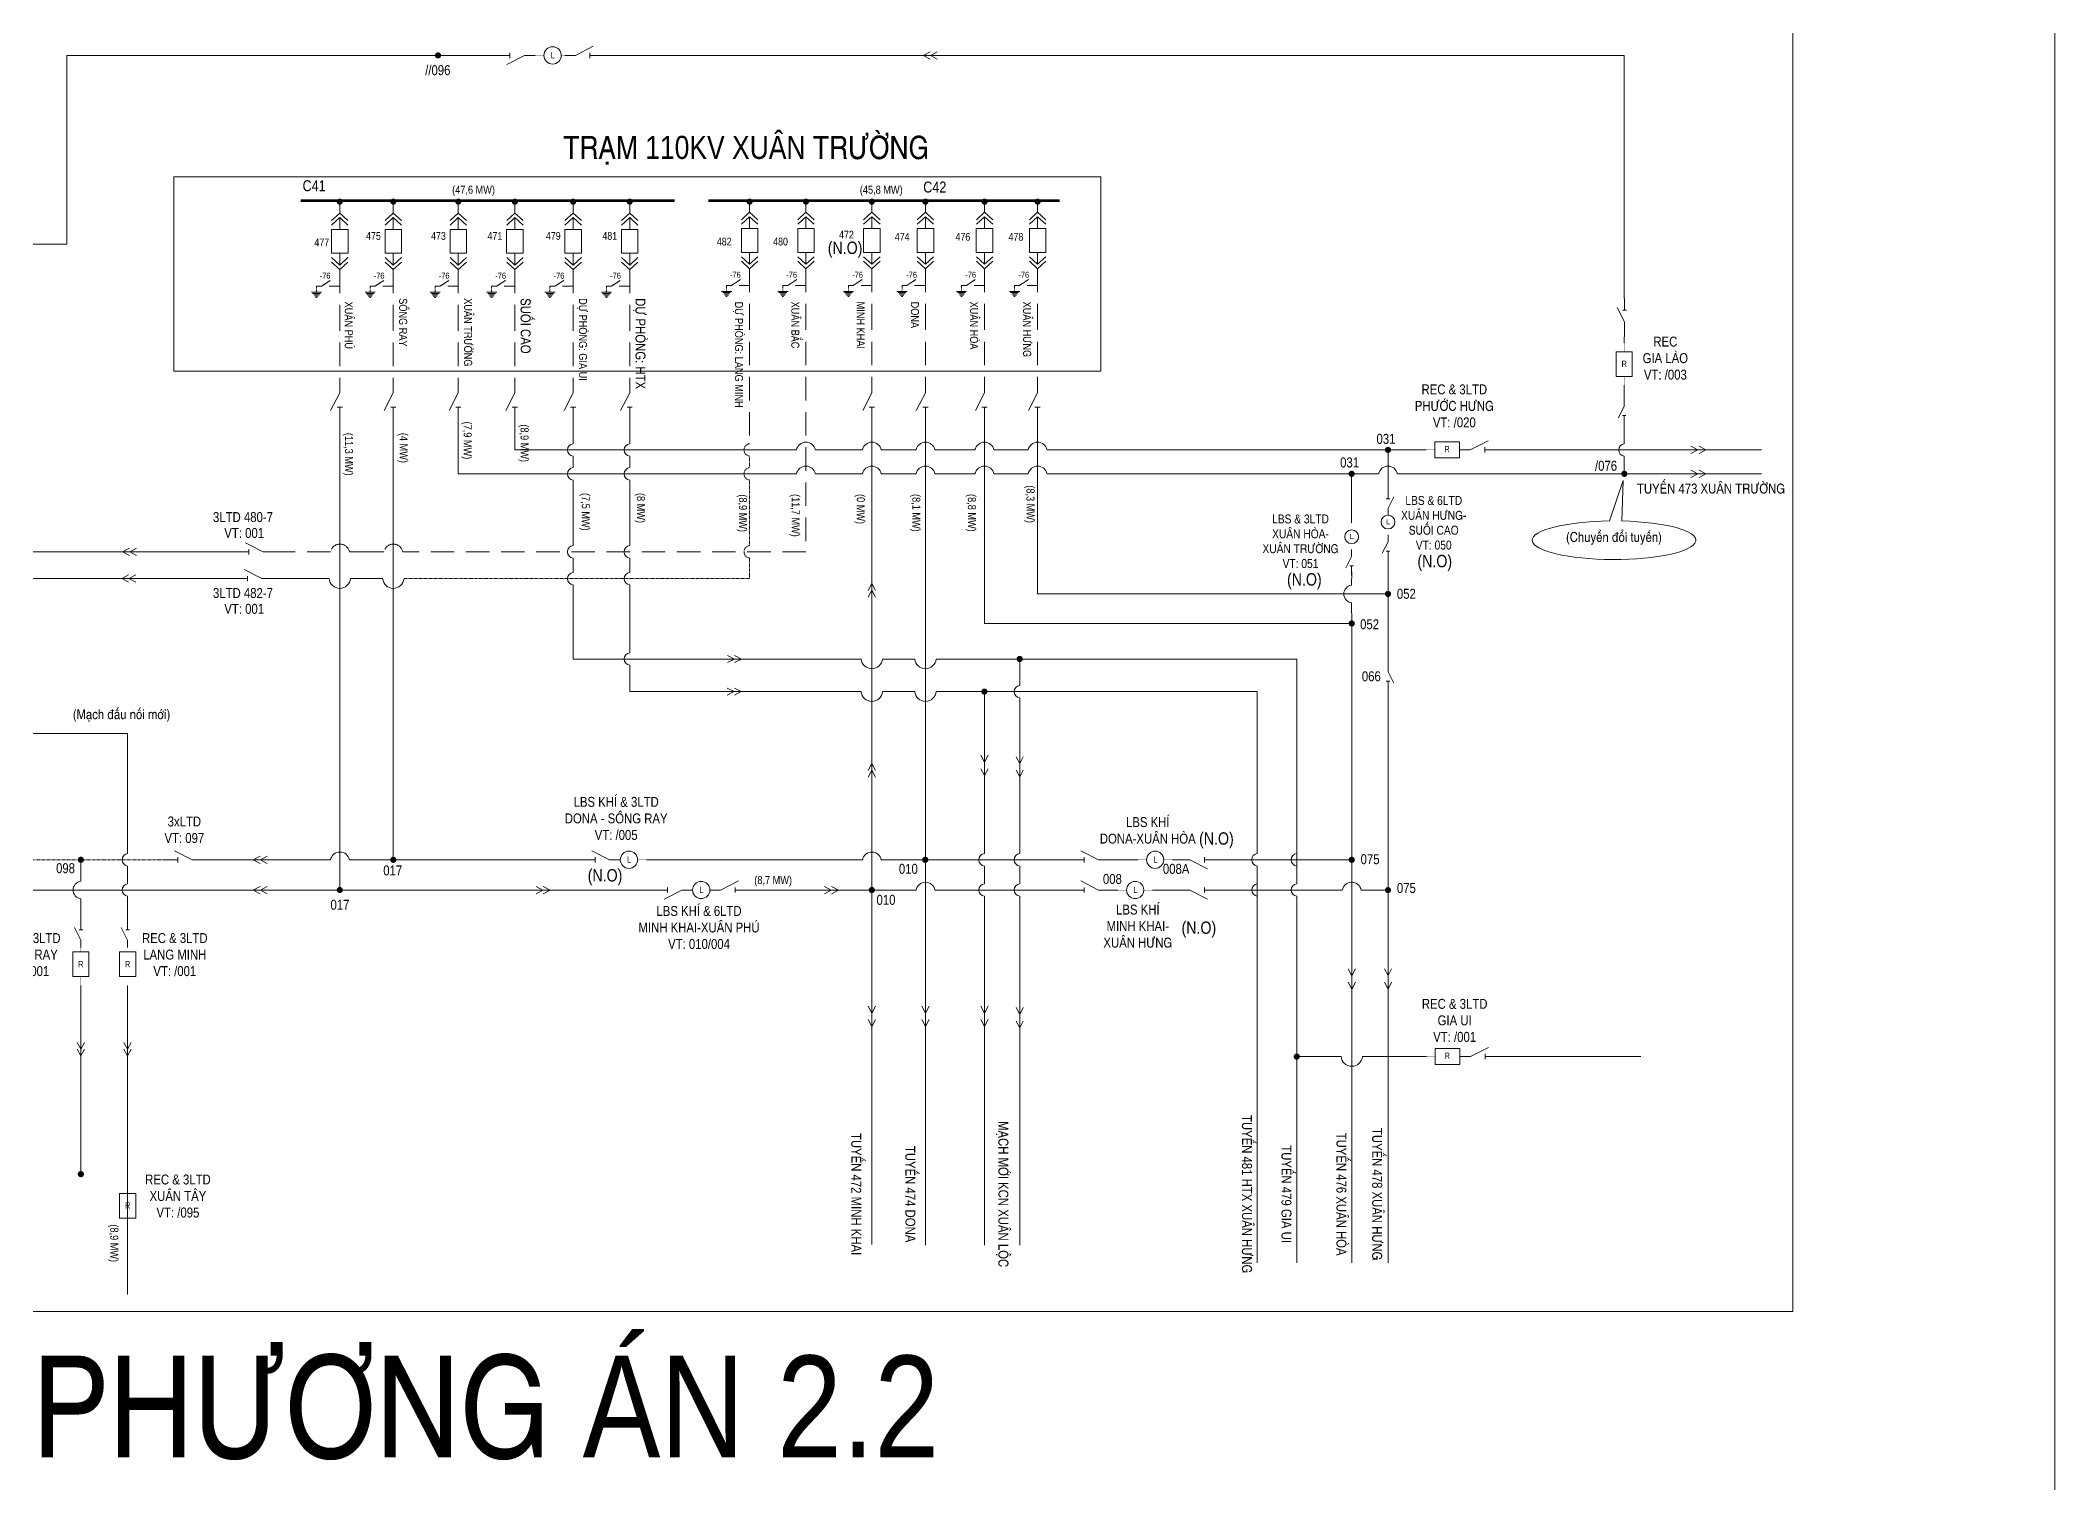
# Model space of a CAD drawing. Header units: inches. Extents: x 2152 to 4977, y -3144 to -873.
# Drawn here: x 2973.4 to 3403, y -1370.9 to -1063.3 of the extents above; entities that cross this region are included whole.
import ezdxf
from ezdxf.enums import TextEntityAlignment as Align

# ---------------------------------------------------------------- set-up
doc = ezdxf.new("R2010")
doc.units = ezdxf.units.IN
doc.header["$LTSCALE"] = 0.2
doc.header["$MEASUREMENT"] = 0
doc.linetypes.add('DASHED', pattern=[0.75, 0.5, -0.25])
doc.layers.get('0').update_dxf_attribs({"lineweight": 5})
for name, color, linetype, lineweight in [('Cap ngam', 1, 'DASHED', 15), ('Day 110kV', 4, 'Continuous', 13), ('Day 22kV', 1, 'Continuous', 13), ('Khung', 7, 'Continuous', 13), ('Text', 7, 'Continuous', 9), ('Thiet bi', 3, 'Continuous', 9), ('Tuyen 475', 6, 'Continuous', 13)]:
    doc.layers.add(name, color=color, linetype=linetype, lineweight=lineweight)
doc.styles.add('V-H-C', font='VHELVCN.TTF')
doc.styles.add('V-H-C-B', font='VHELVCB.TTF')

# ---------------------------------------------------------------- blocks, each defined once
blk = doc.blocks.new('MAT CAT')
at = {"color": 0}
for points in [[(-0.97, 5.81), (0, 6.7), (0.97, 5.81)], [(-0.97, 5.28), (0, 6.17), (0.97, 5.28)], [(0, 4.76), (0, 6.17)], [(-0.97, 1.42), (0, 0.53), (0.97, 1.42)], [(-0.97, 0.89), (0, 0), (0.97, 0.89)], [(0, 1.94), (0, 0.53)]]:
    blk.add_lwpolyline(points, dxfattribs=at)
blk.add_lwpolyline([(-0.98, 4.76), (0.98, 4.76), (0.98, 1.94), (-0.98, 1.94)], close=True, dxfattribs=at)
blk = doc.blocks.new('NOI DAT')
at = {"color": 0}
for points in [[(0.6, 0), (-0.6, 0)], [(-0.47, -0.15), (0.47, -0.15)], [(-0.34, -0.31), (0.34, -0.31)], [(-0.21, -0.46), (0.21, -0.46)], [(-0.08, -0.62), (0.08, -0.62)]]:
    blk.add_lwpolyline(points, dxfattribs=at)
blk = doc.blocks.new('DTD MC')
at = {"layer": 'Day 110kV', "color": 1, "linetype": 'DASHED'}
blk.add_lwpolyline([(1377.92, 454.43), (1374.95, 452.52), (1373.34, 452.52), (1373.34, 450.53)], dxfattribs=at)
at = {"layer": 'Thiet bi'}
for points in [[(1373.34, 452.52), (1374.95, 452.52), (1377.92, 454.43)], [(1381.08, 452.52), (1377.54, 452.52)]]:
    blk.add_lwpolyline(points, dxfattribs=at)
at = {"layer": 'Thiet bi', "xscale": 2.809729812779096, "yscale": 2.809729812779096, "zscale": 2.809729812779032}
blk.add_blockref('NOI DAT', (1373.34, 450.53), dxfattribs=at)
blk = doc.blocks.new('ALTD')
at = {"color": 0}
for points in [[(3.38, 1.08), (1.27, 0), (0, 0)], [(2.99, 0.31), (2.99, -0.31)], [(2.99, 0), (4.73, 0)]]:
    blk.add_lwpolyline(points, dxfattribs=at)

msp = doc.modelspace()

# ---------------------------------------------------------------- linework, layer by layer
at = {"layer": 'Cap ngam', "linetype": 'DASHED', "ltscale": 50, "elevation": 0.2}
for points in [[(3037.29, -1112.18), (3037.29, -1120.23), (3037.29, -1120.23), (3037.29, -1136.16)], [(3048.71, -1112.18), (3048.71, -1120.23), (3048.71, -1120.23), (3048.71, -1136.16)], [(3062.57, -1112.18), (3062.57, -1120.23), (3062.57, -1120.23), (3062.57, -1136.16), (3062.57, -1136.16)], [(3074.63, -1112.18), (3074.63, -1120.23), (3074.63, -1120.23), (3074.63, -1136.16), (3074.63, -1136.16)], [(3087.06, -1112.18), (3087.06, -1120.23), (3087.06, -1120.23), (3087.06, -1136.16), (3087.06, -1136.16)], [(3099.12, -1112.18), (3099.12, -1120.23), (3099.12, -1120.23), (3099.12, -1136.16), (3099.12, -1136.16)], [(3124.69, -1111.99), (3124.69, -1120.05), (3124.69, -1120.05), (3124.69, -1149.3), (3124.69, -1149.3)], [(3136.7, -1111.99), (3136.7, -1120.05), (3136.7, -1120.05), (3136.7, -1172.35)], [(3150.75, -1111.99), (3150.75, -1120.05), (3150.75, -1120.05), (3150.75, -1136.16)], [(3162.18, -1111.99), (3162.18, -1120.05), (3162.18, -1120.05), (3162.18, -1136.16)], [(3174.79, -1111.99), (3174.79, -1120.05), (3174.79, -1120.05), (3174.79, -1136.16)], [(3186.1, -1111.99), (3186.1, -1120.05), (3186.1, -1120.05), (3186.1, -1136.16)]]:
    msp.add_lwpolyline(points, dxfattribs=at)
at = {"layer": 'Cap ngam', "elevation": 0.2}
for points in [[(3124.69, -1149.3), (3124.69, -1149.3, 0.899221), (3124.69, -1151.95)], [(3124.69, -1154.4), (3124.69, -1154.4, 0.899221), (3124.69, -1157.05)], [(3124.69, -1171.03), (3124.69, -1171.03, 0.899221), (3124.69, -1173.68)]]:
    msp.add_lwpolyline(points, format="xyb", dxfattribs=at)
for points in [[(3124.69, -1151.95), (3124.69, -1154.4)], [(3124.69, -1157.05), (3124.69, -1171.03)], [(3124.69, -1173.68), (3124.69, -1178.07), (3050.99, -1178.07)]]:
    msp.add_lwpolyline(points, dxfattribs=at)
at = {"layer": 'Cap ngam', "linetype": 'DASHED', "ltscale": 50, "elevation": 0.2}
for points in [[(3042.1, -1172.35), (3039.34, -1172.35, 0.818695), (3035.31, -1172.35), (3023.27, -1172.35)], [(3136.7, -1172.35), (3050.73, -1172.35, 0.818695), (3046.7, -1172.35), (3042.1, -1172.35)]]:
    msp.add_lwpolyline(points, format="xyb", dxfattribs=at)
at = {"layer": 'Day 22kV'}
for p, q in [((3074.63, -1144.66, 0.2), (3074.63, -1150.62, 0.2)), ((3150.75, -1144.66, 0.2), (3150.75, -1320.05, 0.2)), ((3162.18, -1144.66, 0.2), (3162.18, -1320.17, 0.2)), ((3074.63, -1150.62, 0.2), (3131.53, -1150.62, 0.2)), ((3190.93, -1150.62, 0.2), (3268.94, -1150.62, 0.2)), ((3284.58, -1150.61, 0.2), (3340.47, -1150.61, 0.2)), ((3074.63, -1155.73, 0.2), (3131.53, -1155.73, 0.2)), ((3253.07, -1166.15, 0.2), (3253.07, -1155.73, 0.2)), ((3260.82, -1174.19, 0.2), (3260.82, -1181.34, 0.2)), ((3182.28, -1195.21, 0.2), (3182.28, -1200.85, 0.2)), ((3174.75, -1202.17, 0.2), (3174.75, -1236.7, 0.2)), ((3182.28, -1203.49, 0.2), (3182.28, -1236.7, 0.2)), ((3162.14, -1238.02, 0.2), (3192.88, -1238.02, 0.2)), ((3174.75, -1239.35, 0.2), (3174.75, -1243.15, 0.2)), ((3182.28, -1239.35, 0.2), (3182.28, -1243.15, 0.2)), ((3201.38, -1238.02, 0.2), (3207.45, -1238.02, 0.2)), ((3214.89, -1238.02, 0.2), (3216.28, -1238.02, 0.2)), ((3224.78, -1238.02, 0.2), (3253.09, -1238.02, 0.2)), ((3037.29, -1244.47, 0.2), (3104.03, -1244.47, 0.2)), ((3124.71, -1244.47, 0.2), (3150.75, -1244.47, 0.2)), ((3201.38, -1244.47, 0.2), (3203.19, -1244.47, 0.2)), ((3210.63, -1244.47, 0.2), (3216.28, -1244.47, 0.2)), ((3174.75, -1245.79, 0.2), (3174.75, -1320.17, 0.2)), ((3182.28, -1245.79, 0.2), (3182.28, -1320.17, 0.2)), ((2982.08, -1264.81, -0.44), (2982.08, -1305.06, -0.44)), ((2992.06, -1264.81, -0.44), (2992.06, -1330.74, -0.44)), ((3241.37, -1279.99, 0.2), (3250.81, -1279.99, 0.2)), ((3255.37, -1279.99, 0.2), (3269.01, -1279.99, 0.2)), ((3284.64, -1279.98, 0.2), (3314.73, -1279.99, 0.2))]:
    msp.add_line(p, q, dxfattribs=at)
msp.add_lwpolyline([(2801.12, -948.24), (3347.12, -948.24), (3347.12, -1334.34), (2801.12, -1334.34)], close=True, dxfattribs=at)
for points, elevation in [([(3070.46, -1066.5), (2979.12, -1066.5), (2979.12, -1106.74), (2948.16, -1106.74)], 0.2), ([(3311.21, -1118.34), (3311.21, -1066.5), (3093.76, -1066.5)], 0.2), ([(3037.29, -1100.14), (3037.29, -1097.68)], 0.2), ([(3048.71, -1100.14), (3048.71, -1097.68)], 0.2), ([(3062.57, -1100.14), (3062.57, -1097.68)], 0.2), ([(3074.63, -1100.14), (3074.63, -1097.68)], 0.2), ([(3087.06, -1100.14), (3087.06, -1097.68)], 0.2), ([(3099.12, -1100.14), (3099.12, -1097.68)], 0.2), ([(3124.69, -1099.95), (3124.69, -1097.5)], 0.2), ([(3136.7, -1099.95), (3136.7, -1097.5)], 0.2), ([(3150.75, -1099.95), (3150.75, -1097.5)], 0.2), ([(3162.18, -1099.95), (3162.18, -1097.49)], 0.2), ([(3174.79, -1099.95), (3174.79, -1097.49)], 0.2), ([(3186.1, -1099.95), (3186.1, -1097.49)], 0.2), ([(3311.21, -1127.81), (3311.26, -1125.14)], 0.2), ([(3037.29, -1144.66), (3037.29, -1244.47), (2933.19, -1244.47)], 0.2), ([(3062.57, -1144.66), (3062.57, -1155.73), (3074.63, -1155.73)], 0.2), ([(3099.12, -1144.66), (3099.12, -1149.3)], 0.2), ([(3174.79, -1144.66), (3174.79, -1187.62), (3253.09, -1187.62), (3253.09, -1323.99)], 0.2), ([(3186.1, -1144.66), (3186.1, -1181.34), (3260.82, -1181.34), (3260.82, -1196.46)], 0.2), ([(3099.12, -1151.95), (3099.12, -1154.4)], 0.2), ([(3087.06, -1157.05), (3087.06, -1171.03)], 0.2), ([(3099.12, -1157.05), (3099.12, -1171.03)], 0.2), ([(3014.77, -1172.35), (2944.33, -1172.35), (2944.33, -1238.02)], 0.2), ([(3087.06, -1173.68), (3087.06, -1176.74)], 0.2), ([(3099.12, -1173.68), (3099.12, -1176.74)], 0.2), ([(3014.47, -1178.07), (2950.21, -1178.07), (2950.21, -1236.7)], 0.2), ([(3035.01, -1178.07), (3022.97, -1178.07)], 0.2), ([(3046.43, -1178.07), (3039.57, -1178.07)], 0.2), ([(3099.12, -1179.39), (3099.12, -1193.88)], 0.2), ([(3099.12, -1196.53), (3099.12, -1202.17), (3148.47, -1202.17)], 0.2), ([(3164.46, -1195.21), (3241.37, -1195.21), (3241.37, -1229.16), (3241.37, -1243.15)], 0.2), ([(3153.03, -1202.17), (3159.9, -1202.17)], 0.2), ([(3164.46, -1202.17), (3232.95, -1202.17), (3232.95, -1236.7)], 0.2), ([(3260.82, -1201.9), (3260.82, -1323.99)], 0.2), ([(2950.21, -1211.06), (2992.06, -1211.06), (2992.06, -1236.7)], -0.44), ([(2992.06, -1239.35), (2992.06, -1243.15)], -0.44), ([(3088.62, -1238.02), (3048.71, -1238.02)], 0.2), ([(3232.95, -1239.35), (3232.95, -1323.99)], 0.2), ([(2992.06, -1245.79), (2992.06, -1250.78)], -0.44), ([(3241.37, -1245.79), (3241.37, -1323.99)], 0.2)]:
    msp.add_lwpolyline(points, dxfattribs=dict(at, elevation=elevation))
at = {"layer": 'Day 22kV', "const_width": 0.647}
for points, elevation in [([(3058.24, -1066.16, 1), (3058.24, -1066.83, 1), (3058.24, -1066.16, 2.414214)], 0.2), ([(3260.82, -1150.29, 1), (3260.82, -1150.96, 1), (3260.82, -1150.29, 2.414214)], 0.2), ([(3253.07, -1155.39, 1), (3253.07, -1156.06, 1), (3253.07, -1155.39, 2.414214)], 0.2), ([(3311.21, -1155.39, 1), (3311.21, -1156.06, 1), (3311.21, -1155.39, 2.414214)], 0.2), ([(3260.82, -1181, 1), (3260.82, -1181.67, 1), (3260.82, -1181, 2.414214)], 0.2), ([(3253.09, -1187.29, 1), (3253.09, -1187.96, 1), (3253.09, -1187.29, 2.414214)], 0.2), ([(3182.28, -1194.87, 1), (3182.28, -1195.54, 1), (3182.28, -1194.87, 2.414214)], 0.2), ([(3174.75, -1201.84, 1), (3174.75, -1202.5, 1), (3174.75, -1201.84, 2.414214)], 0.2), ([(2982.08, -1237.69, 1), (2982.08, -1238.36, 1), (2982.08, -1237.69, 2.414214)], -0.44), ([(3048.71, -1237.69, 1), (3048.71, -1238.36, 1), (3048.71, -1237.69, 2.414214)], 0.2), ([(3162.14, -1237.69, 1), (3162.14, -1238.36, 1), (3162.14, -1237.69, 2.414214)], 0.2), ([(3253.09, -1237.69, 1), (3253.09, -1238.36, 1), (3253.09, -1237.69, 2.414214)], 0.2), ([(3037.29, -1244.14, 1), (3037.29, -1244.8, 1), (3037.29, -1244.14, 2.414214)], 0.2), ([(3150.75, -1244.14, 1), (3150.75, -1244.8, 1), (3150.75, -1244.14, 2.414214)], 0.2), ([(3260.82, -1244.14, 1), (3260.82, -1244.8, 1), (3260.82, -1244.14, 2.414214)], 0.2), ([(3241.37, -1279.65, 1), (3241.37, -1280.32, 1), (3241.37, -1279.65, 2.414214)], 0.2), ([(2982.08, -1304.72, 1), (2982.08, -1305.39, 1), (2982.08, -1304.72, 2.414214)], -1.08)]:
    msp.add_lwpolyline(points, format="xyb", dxfattribs=dict(at, elevation=elevation))
at = {"layer": 'Day 22kV', "const_width": 0.539, "elevation": 0.2}
msp.add_lwpolyline([(3028.93, -1097.49), (3108.69, -1097.49)], dxfattribs=at)
at = {"layer": 'Day 22kV', "color": 2, "const_width": 0.647, "elevation": 0.2}
for points in [[(3037.29, -1097.35, 1), (3037.29, -1098.01, 1), (3037.29, -1097.35, 2.414214)], [(3048.71, -1097.35, 1), (3048.71, -1098.01, 1), (3048.71, -1097.35, 2.414214)], [(3062.57, -1097.35, 1), (3062.57, -1098.01, 1), (3062.57, -1097.35, 2.414214)], [(3074.63, -1097.35, 1), (3074.63, -1098.01, 1), (3074.63, -1097.35, 2.414214)], [(3087.06, -1097.35, 1), (3087.06, -1098.01, 1), (3087.06, -1097.35, 2.414214)], [(3099.12, -1097.35, 1), (3099.12, -1098.01, 1), (3099.12, -1097.35, 2.414214)]]:
    msp.add_lwpolyline(points, format="xyb", dxfattribs=at)
at = {"layer": 'Day 22kV', "color": 5, "const_width": 0.539, "elevation": 0.2}
msp.add_lwpolyline([(3115.87, -1097.49), (3190.83, -1097.49)], dxfattribs=at)
at = {"layer": 'Day 22kV', "color": 5, "const_width": 0.647, "elevation": 0.2}
for points in [[(3124.69, -1097.35, 1), (3124.69, -1098.01, 1), (3124.69, -1097.35, 2.414214)], [(3136.7, -1097.35, 1), (3136.7, -1098.01, 1), (3136.7, -1097.35, 2.414214)], [(3150.75, -1097.35, 1), (3150.75, -1098.01, 1), (3150.75, -1097.35, 2.414214)], [(3162.18, -1097.35, 1), (3162.18, -1098.01, 1), (3162.18, -1097.35, 2.414214)], [(3174.79, -1097.35, 1), (3174.79, -1098.01, 1), (3174.79, -1097.35, 2.414214)], [(3186.1, -1097.35, 1), (3186.1, -1098.01, 1), (3186.1, -1097.35, 2.414214)]]:
    msp.add_lwpolyline(points, format="xyb", dxfattribs=at)
at = {"layer": 'Day 22kV'}
for points, elevation in [([(3048.71, -1144.66), (3048.71, -1238.02), (3039.34, -1238.02, 0.818695), (3035.31, -1238.02), (3008.13, -1238.02)], 0.2), ([(3087.06, -1144.66), (3087.06, -1149.29, 0.899221), (3087.06, -1151.94), (3087.06, -1154.4)], 0.2), ([(3099.12, -1149.3), (3099.12, -1149.3, 0.899221), (3099.12, -1151.95)], 0.2), ([(3142.96, -1150.62), (3138.71, -1150.62, 0.818695), (3134.68, -1150.62), (3131.53, -1150.62)], 0.2), ([(3157.01, -1150.62), (3152.77, -1150.62, 0.818695), (3148.74, -1150.62), (3142.96, -1150.62)], 0.2), ([(3167.89, -1150.62), (3164.2, -1150.62, 0.818695), (3160.17, -1150.62), (3157.01, -1150.62)], 0.2), ([(3180.93, -1150.62), (3176.8, -1150.62, 0.818695), (3172.77, -1150.62), (3167.89, -1150.62)], 0.2), ([(3190.93, -1150.62), (3188.12, -1150.62, 0.818695), (3184.09, -1150.62), (3180.93, -1150.62)], 0.2), ([(3311.21, -1149.29), (3311.21, -1149.29, 0.899221), (3311.21, -1151.94)], 0.2), ([(3087.06, -1154.4), (3087.06, -1154.4, 0.899221), (3087.06, -1157.05)], 0.2), ([(3099.12, -1154.4), (3099.12, -1154.4, 0.899221), (3099.12, -1157.05)], 0.2), ([(3142.96, -1155.73), (3138.71, -1155.73, 0.818695), (3134.68, -1155.73), (3131.53, -1155.73)], 0.2), ([(3157.01, -1155.73), (3152.77, -1155.73, 0.818695), (3148.74, -1155.73), (3142.96, -1155.73)], 0.2), ([(3167.89, -1155.73), (3164.2, -1155.73, 0.818695), (3160.17, -1155.73), (3157.01, -1155.73)], 0.2), ([(3180.93, -1155.73), (3176.8, -1155.73, 0.818695), (3172.77, -1155.73), (3167.89, -1155.73)], 0.2), ([(3255.65, -1155.73), (3188.12, -1155.73, 0.818695), (3184.09, -1155.73), (3180.93, -1155.73)], 0.2), ([(3340.47, -1155.73), (3262.84, -1155.73, 0.818695), (3258.8, -1155.73), (3255.65, -1155.73)], 0.2), ([(3087.06, -1171.03), (3087.06, -1171.03, 0.899221), (3087.06, -1173.68)], 0.2), ([(3099.12, -1171.03), (3099.12, -1171.03, 0.899221), (3099.12, -1173.68)], 0.2), ([(3087.06, -1176.74), (3087.06, -1176.74, 0.899221), (3087.06, -1179.39)], 0.2), ([(3099.12, -1176.74), (3099.12, -1176.74, 0.899221), (3099.12, -1179.39)], 0.2), ([(3035.01, -1178.07), (3035.01, -1178.07, 0.907624), (3039.57, -1178.07), (3039.57, -1178.07)], 0.2), ([(3046.43, -1178.07), (3046.43, -1178.07, 0.907624), (3050.99, -1178.07), (3050.99, -1178.07)], 0.2), ([(3087.06, -1179.39), (3087.06, -1195.21), (3148.46, -1195.21, 0.907624), (3153.02, -1195.21), (3159.9, -1195.21)], 0.2), ([(3099.12, -1193.88), (3099.12, -1193.88, 0.899221), (3099.12, -1196.53)], 0.2), ([(3159.9, -1195.21), (3159.9, -1195.21, 0.907624), (3164.46, -1195.21), (3164.46, -1195.21)], 0.2), ([(3148.47, -1202.17), (3148.47, -1202.17, 0.907624), (3153.03, -1202.17), (3153.03, -1202.17)], 0.2), ([(3159.9, -1202.17), (3159.9, -1202.17, 0.907624), (3164.46, -1202.17), (3164.46, -1202.17)], 0.2), ([(3182.28, -1200.85), (3182.28, -1200.85, 0.899221), (3182.28, -1203.49)], 0.2), ([(2992.06, -1236.7), (2992.06, -1236.7, 0.899221), (2992.06, -1239.35)], -0.44), ([(3162.14, -1238.02), (3162.14, -1238.02), (3152.77, -1238.02, 0.818695), (3148.74, -1238.02), (3102.68, -1238.02)], 0.2), ([(3174.75, -1236.7), (3174.75, -1236.7, 0.899221), (3174.75, -1239.35)], 0.2), ([(3182.28, -1236.7), (3182.28, -1236.7, 0.899221), (3182.28, -1239.35)], 0.2), ([(3232.95, -1236.7), (3232.95, -1236.7, 0.899221), (3232.95, -1239.35)], 0.2), ([(3241.37, -1236.7), (3241.37, -1236.7, 0.899221), (3241.37, -1239.35)], 0.2), ([(2992.06, -1243.15), (2992.06, -1243.15, 0.899221), (2992.06, -1245.79)], -0.44), ([(3192.88, -1244.47), (3192.88, -1244.47), (3164.2, -1244.47, 0.818695), (3160.17, -1244.47), (3150.75, -1244.47)], 0.2), ([(3174.75, -1243.15), (3174.75, -1243.15, 0.899221), (3174.75, -1245.79)], 0.2), ([(3182.28, -1243.15), (3182.28, -1243.15, 0.899221), (3182.28, -1245.79)], 0.2), ([(3260.82, -1244.47), (3260.82, -1244.47), (3255.1, -1244.47, 0.818695), (3251.07, -1244.47), (3224.78, -1244.47)], 0.2), ([(3232.95, -1243.15), (3232.95, -1243.15, 0.899221), (3232.95, -1245.79)], 0.2), ([(3241.37, -1243.15), (3241.37, -1243.15, 0.899221), (3241.37, -1245.79)], 0.2), ([(3250.81, -1279.99), (3250.81, -1279.99, 0.907624), (3255.37, -1279.99), (3255.37, -1279.99)], 0.2)]:
    msp.add_lwpolyline(points, format="xyb", dxfattribs=dict(at, elevation=elevation))
msp.add_lwpolyline([(3308.04, -1165.77), (3310.95, -1157.12), (3310.66, -1165.78)], dxfattribs=at)
msp.add_ellipse((3309.03, -1169.88), major_axis=(-17.45, 0), ratio=0.236044, start_param=-1.514079, end_param=4.619182, dxfattribs=at)
at = {"layer": 'Khung', "color": 1, "linetype": 'DASHED'}
msp.add_line((2999.63, -1238.02, -0.44), (2970.06, -1238.02, -0.44), dxfattribs=at)
at = {"layer": 'Khung'}
msp.add_lwpolyline([(2740.34, -877.54), (3402.99, -877.54), (3402.99, -1783.53), (2740.34, -1783.53)], close=True, dxfattribs=at)
at = {"layer": 'Khung', "elevation": 0.04}
msp.add_lwpolyline([(3001.93, -1092.36), (3199.58, -1092.36), (3199.58, -1133.85), (3001.93, -1133.85)], close=True, dxfattribs=at)
at = {"layer": 'Text', "color": 1, "linetype": 'Continuous', "elevation": 0.2}
for points in [[(3311.21, -1139.86), (3311.21, -1136.83)], [(3311.21, -1149.29), (3311.21, -1145.3)], [(3311.21, -1155.73), (3311.21, -1151.94)]]:
    msp.add_lwpolyline(points, dxfattribs=at)
at = {"layer": 'Thiet bi'}
for p, q in [((3161.71, -1066.5, 0.2), (3163.16, -1065.72, 0.2)), ((3161.71, -1066.5, 0.2), (3163.16, -1067.27, 0.2)), ((3163.24, -1066.5, 0.2), (3164.69, -1065.72, 0.2)), ((3163.24, -1066.5, 0.2), (3164.69, -1067.27, 0.2)), ((3326.87, -1150.62, 0.2), (3325.42, -1149.85, 0.2)), ((3326.87, -1150.62, 0.2), (3325.42, -1151.4, 0.2)), ((3328.6, -1150.62, 0.2), (3327.15, -1149.85, 0.2)), ((3328.6, -1150.62, 0.2), (3327.15, -1151.4, 0.2)), ((3326.87, -1155.74, 0.2), (3325.42, -1154.96, 0.2)), ((3328.6, -1155.74, 0.2), (3327.15, -1154.96, 0.2)), ((3326.87, -1155.74, 0.2), (3325.42, -1156.51, 0.2)), ((3328.6, -1155.74, 0.2), (3327.15, -1156.51, 0.2)), ((2990.98, -1172.35, 0.2), (2992.43, -1171.58, 0.2)), ((2990.98, -1172.35, 0.2), (2992.43, -1173.13, 0.2)), ((2992.5, -1172.35, 0.2), (2993.95, -1171.58, 0.2)), ((2992.5, -1172.35, 0.2), (2993.95, -1173.13, 0.2)), ((2990.81, -1178.07, 0.2), (2992.26, -1177.29, 0.2)), ((2990.81, -1178.07, 0.2), (2992.26, -1178.84, 0.2)), ((2992.34, -1178.07, 0.2), (2993.79, -1177.29, 0.2)), ((2992.34, -1178.07, 0.2), (2993.78, -1178.84, 0.2)), ((3150.75, -1179.13, 0.2), (3149.98, -1180.58, 0.2)), ((3150.75, -1180.55, 0.2), (3149.98, -1182, 0.2)), ((3150.75, -1179.13, 0.2), (3151.53, -1180.58, 0.2)), ((3150.75, -1180.55, 0.2), (3151.53, -1182, 0.2)), ((3121.43, -1195.21, 0.2), (3119.98, -1194.43, 0.2)), ((3121.43, -1195.21, 0.2), (3119.98, -1195.98, 0.2)), ((3122.95, -1195.21, 0.2), (3121.5, -1194.43, 0.2)), ((3122.95, -1195.21, 0.2), (3121.5, -1195.98, 0.2)), ((3121.38, -1202.17, 0.2), (3119.93, -1201.4, 0.2)), ((3121.38, -1202.17, 0.2), (3119.93, -1202.95, 0.2)), ((3122.91, -1202.17, 0.2), (3121.46, -1201.4, 0.2)), ((3122.91, -1202.17, 0.2), (3121.46, -1202.95, 0.2)), ((3150.75, -1217.51, 0.2), (3149.98, -1218.96, 0.2)), ((3150.75, -1218.93, 0.2), (3149.98, -1220.38, 0.2)), ((3150.75, -1217.51, 0.2), (3151.53, -1218.96, 0.2)), ((3150.75, -1218.93, 0.2), (3151.53, -1220.38, 0.2)), ((3174.75, -1217.19, 0.2), (3173.98, -1215.74, 0.2)), ((3174.75, -1220.05, 0.2), (3173.98, -1218.6, 0.2)), ((3174.75, -1217.19, 0.2), (3175.53, -1215.74, 0.2)), ((3174.75, -1220.05, 0.2), (3175.53, -1218.6, 0.2)), ((3182.28, -1217.49, 0.2), (3181.5, -1216.04, 0.2)), ((3182.28, -1220.35, 0.2), (3181.5, -1218.9, 0.2)), ((3182.28, -1217.49, 0.2), (3183.05, -1216.04, 0.2)), ((3182.28, -1220.35, 0.2), (3183.05, -1218.9, 0.2)), ((3018.85, -1238.02, 0.2), (3020.3, -1237.25, 0.2)), ((3018.85, -1238.02, 0.2), (3020.3, -1238.8, 0.2)), ((3020.38, -1238.02, 0.2), (3021.83, -1237.25, 0.2)), ((3020.38, -1238.02, 0.2), (3021.83, -1238.8, 0.2)), ((3018.85, -1244.47, 0.2), (3020.3, -1243.7, 0.2)), ((3018.85, -1244.47, 0.2), (3020.3, -1245.25, 0.2)), ((3020.38, -1244.47, 0.2), (3021.83, -1243.7, 0.2)), ((3020.38, -1244.47, 0.2), (3021.83, -1245.25, 0.2)), ((3080.6, -1244.47, 0.2), (3079.15, -1243.7, 0.2)), ((3080.6, -1244.47, 0.2), (3079.15, -1245.25, 0.2)), ((3082.13, -1244.47, 0.2), (3080.68, -1243.7, 0.2)), ((3082.13, -1244.47, 0.2), (3080.68, -1245.25, 0.2)), ((3142.1, -1244.47, 0.2), (3140.65, -1243.7, 0.2)), ((3142.1, -1244.47, 0.2), (3140.65, -1245.25, 0.2)), ((3143.62, -1244.47, 0.2), (3142.17, -1243.7, 0.2)), ((3143.62, -1244.47, 0.2), (3142.17, -1245.25, 0.2)), ((3253.09, -1262.74, 0.2), (3252.31, -1261.29, 0.2)), ((3253.09, -1262.74, 0.2), (3253.86, -1261.29, 0.2)), ((3260.82, -1262.73, 0.2), (3260.04, -1261.28, 0.2)), ((3260.82, -1262.73, 0.2), (3261.59, -1261.28, 0.2)), ((3253.09, -1265.59, 0.2), (3252.31, -1264.14, 0.2)), ((3253.09, -1265.59, 0.2), (3253.86, -1264.14, 0.2)), ((3260.82, -1265.59, 0.2), (3260.04, -1264.14, 0.2)), ((3260.82, -1265.59, 0.2), (3261.59, -1264.14, 0.2)), ((3150.75, -1270.7, 0.2), (3149.98, -1269.25, 0.2)), ((3150.75, -1270.7, 0.2), (3151.53, -1269.25, 0.2)), ((3162.18, -1270.7, 0.2), (3161.41, -1269.25, 0.2)), ((3162.18, -1270.7, 0.2), (3162.96, -1269.25, 0.2)), ((3174.75, -1270.7, 0.2), (3173.98, -1269.25, 0.2)), ((3174.75, -1270.7, 0.2), (3175.53, -1269.25, 0.2)), ((3182.28, -1271, 0.2), (3181.5, -1269.55, 0.2)), ((3182.28, -1271, 0.2), (3183.05, -1269.55, 0.2)), ((3150.75, -1273.56, 0.2), (3149.98, -1272.11, 0.2)), ((3150.75, -1273.56, 0.2), (3151.53, -1272.11, 0.2)), ((3162.18, -1273.56, 0.2), (3161.41, -1272.11, 0.2)), ((3162.18, -1273.56, 0.2), (3162.96, -1272.11, 0.2)), ((3174.75, -1273.56, 0.2), (3173.98, -1272.11, 0.2)), ((3174.75, -1273.56, 0.2), (3175.53, -1272.11, 0.2)), ((3182.28, -1273.85, 0.2), (3181.5, -1272.4, 0.2)), ((3182.28, -1273.85, 0.2), (3183.05, -1272.4, 0.2)), ((2982.08, -1278.43, -0.44), (2981.3, -1276.98, -0.44)), ((2982.08, -1279.83, -0.44), (2981.3, -1278.38, -0.44)), ((2982.08, -1278.43, -0.44), (2982.85, -1276.98, -0.44)), ((2982.08, -1279.83, -0.44), (2982.85, -1278.38, -0.44)), ((2992.06, -1278.43, -0.44), (2991.28, -1276.98, -0.44)), ((2992.06, -1279.83, -0.44), (2991.28, -1278.38, -0.44)), ((2992.06, -1278.43, -0.44), (2992.83, -1276.98, -0.44)), ((2992.06, -1279.83, -0.44), (2992.83, -1278.38, -0.44))]:
    msp.add_line(p, q, dxfattribs=at)
at = {"layer": 'Thiet bi', "color": 1, "elevation": 0.2}
for points in [[(3078.96, -1066.5, 0.064, 0.064, 0), (3080.84, -1066.5, 0.32, 0.32, 0)], [(3084.52, -1066.5, 0.064, 0.064, 0), (3086.4, -1066.5, 0.32, 0.32, 0)], [(3268.94, -1150.62, 0.064, 0.064, 0), (3270.82, -1150.62, 0.32, 0.32, 0)], [(3276.08, -1150.62, 0.064, 0.064, 0), (3277.96, -1150.62, 0.32, 0.32, 0)], [(3269.01, -1279.99, 0.064, 0.064, 0), (3270.89, -1279.99, 0.32, 0.32, 0)], [(3276.14, -1279.99, 0.064, 0.064, 0), (3278.02, -1279.99, 0.32, 0.32, 0)]]:
    msp.add_lwpolyline(points, format="xyseb", dxfattribs=at)
at = {"layer": 'Thiet bi', "lineweight": 20, "ltscale": 10, "elevation": -0.44}
for points in [[(3312.92, -1129.69), (3312.92, -1134.95), (3309.5, -1134.95), (3309.5, -1129.69), (3312.92, -1129.69)], [(2983.79, -1257.67), (2983.79, -1262.92), (2980.37, -1262.92), (2980.37, -1257.67), (2983.79, -1257.67)], [(2993.77, -1257.67), (2993.77, -1262.92), (2990.34, -1262.92), (2990.34, -1257.67), (2993.77, -1257.67)], [(2993.77, -1309.16), (2993.77, -1314.41), (2990.34, -1314.41), (2990.34, -1309.16), (2993.77, -1309.16)]]:
    msp.add_lwpolyline(points, dxfattribs=at)
at = {"layer": 'Thiet bi'}
for points, elevation in [([(3311.21, -1127.81, 0.064, 0.064, 0), (3311.21, -1129.69, 0.32, 0.32, 0)], -0.44), ([(3311.21, -1134.95, 0.064, 0.064, 0), (3311.21, -1136.83, 0.32, 0.32, 0)], -0.44), ([(3260.82, -1163.03, 0.0512, 0.0512, 0), (3260.82, -1164.54, 0.256, 0.256, 0)], 0.2), ([(3253.07, -1166.15, 0.0512, 0.0512, 0), (3253.07, -1167.66, 0.256, 0.256, 0)], 0.2), ([(3260.82, -1167.48, 0.0512, 0.0512, 0), (3260.82, -1168.99, 0.256, 0.256, 0)], 0.2), ([(3253.07, -1170.6, 0.0512, 0.0512, 0), (3253.07, -1172.11, 0.256, 0.256, 0)], 0.2), ([(3095.24, -1238.02, 0.064, 0.064, 0), (3097.12, -1238.02, 0.32, 0.32, 0)], 0.2), ([(3100.8, -1238.02, 0.064, 0.064, 0), (3102.68, -1238.02, 0.32, 0.32, 0)], 0.2), ([(3207.45, -1238.02, 0.064, 0.064, 0), (3209.33, -1238.02, 0.32, 0.32, 0)], 0.2), ([(3213.01, -1238.02, 0.064, 0.064, 0), (3214.89, -1238.02, 0.32, 0.32, 0)], 0.2), ([(3110.25, -1244.47, 0.064, 0.064, 0), (3112.53, -1244.47, 0.32, 0.32, 0)], 0.2), ([(3116.21, -1244.47, 0.064, 0.064, 0), (3118.09, -1244.47, 0.32, 0.32, 0)], 0.2), ([(3203.19, -1244.47, 0.064, 0.064, 0), (3205.07, -1244.47, 0.32, 0.32, 0)], 0.2), ([(3208.75, -1244.47, 0.064, 0.064, 0), (3210.63, -1244.47, 0.32, 0.32, 0)], 0.2), ([(2982.08, -1255.79, 0.064, 0.064, 0), (2982.08, -1257.67, 0.32, 0.32, 0)], -0.44), ([(2992.06, -1255.79, 0.064, 0.064, 0), (2992.06, -1257.67, 0.32, 0.32, 0)], -0.44), ([(2982.08, -1262.92, 0.064, 0.064, 0), (2982.08, -1264.81, 0.32, 0.32, 0)], -0.44), ([(2992.06, -1262.92, 0.064, 0.064, 0), (2992.06, -1264.81, 0.32, 0.32, 0)], -0.44), ([(2992.06, -1307.28, 0.064, 0.064, 0), (2992.06, -1309.16, 0.32, 0.32, 0)], -0.44), ([(2992.06, -1314.41, 0.064, 0.064, 0), (2992.06, -1316.29, 0.32, 0.32, 0)], -0.44)]:
    msp.add_lwpolyline(points, format="xyseb", dxfattribs=dict(at, elevation=elevation))
at = {"layer": 'Thiet bi', "color": 1, "lineweight": 20, "ltscale": 10, "elevation": 0.2}
for points in [[(3270.82, -1148.91), (3276.08, -1148.91), (3276.08, -1152.33), (3270.82, -1152.33), (3270.82, -1148.91)], [(3270.89, -1278.27), (3276.14, -1278.27), (3276.14, -1281.7), (3270.89, -1281.7), (3270.89, -1278.27)]]:
    msp.add_lwpolyline(points, dxfattribs=at)
at = {"layer": 'Thiet bi', "color": 1, "lineweight": 20, "ltscale": 10}
msp.add_circle((3082.68, -1066.5, 0.84), 1.84, dxfattribs=at)
at = {"layer": 'Thiet bi', "lineweight": 20, "ltscale": 10}
for centre, radius in [((3253.07, -1169.13, 0.71), 1.47), ((3260.82, -1166.01, 0.71), 1.47), ((3098.96, -1238.02, 0.84), 1.84), ((3211.17, -1238.02, 0.84), 1.84), ((3114.37, -1244.47, 0.84), 1.84), ((3206.91, -1244.47, 0.84), 1.84)]:
    msp.add_circle(centre, radius, dxfattribs=at)
at = {"layer": 'Tuyen 475', "color": 1, "linetype": 'Continuous', "elevation": 0.2}
msp.add_lwpolyline([(3260.82, -1150.62), (3260.82, -1159.08)], dxfattribs=at)
at = {"layer": 'Tuyen 475', "color": 1, "linetype": 'Continuous'}
for points, elevation in [([(3253.08, -1176.64), (3253.05, -1179.45, 0.880264), (3253.05, -1183.22), (3253.09, -1187.62), (3253.09, -1187.62)], 0.2), ([(2982.08, -1238.02), (2982.08, -1242.58, 0.880264), (2982.08, -1246.36), (2982.08, -1251.72), (2982.08, -1251.72)], -0.44)]:
    msp.add_lwpolyline(points, format="xyb", dxfattribs=dict(at, elevation=elevation))

# ---------------------------------------------------------------- block references
at = {"layer": 'Day 110kV', "color": 1, "linetype": 'DASHED', "xscale": 0.6399999999998727, "yscale": 0.6399999999998727, "zscale": 0.6400000000000001}
for p in [(2153.4, -1405.34, 0.2), (2164.82, -1405.34, 0.2), (2178.68, -1405.34, 0.2), (2190.74, -1405.34, 0.2), (2203.18, -1405.34, 0.2), (2215.23, -1405.34, 0.2), (2240.85, -1405.15, 0.2), (2252.86, -1405.15, 0.2), (2266.82, -1405.15, 0.2), (2278.25, -1405.15, 0.2), (2290.95, -1405.15, 0.2), (2302.26, -1405.15, 0.2)]:
    msp.add_blockref('DTD MC', p, dxfattribs=at)
at = {"layer": 'Day 22kV', "xscale": -1.798227080178549, "yscale": 1.798227080179004, "zscale": 1.79822708017858}
for p in [(3008.13, -1238.02, 0.2), (3097.12, -1238.02, 0.84)]:
    msp.add_blockref('ALTD', p, dxfattribs=at)
at = {"layer": 'Thiet bi', "zscale": 1.79822708017858}
for name, p, xscale, yscale in [('ALTD', (3085.26, -1066.5, 0.2), 1.798227080178549, 1.798227080179004), ('MAT CAT', (3037.29, -1112.18, 0.2), 1.798227080178549, 1.798227080179004), ('MAT CAT', (3048.71, -1112.18, 0.2), 1.798227080178549, 1.798227080179004), ('MAT CAT', (3062.57, -1112.18, 0.2), 1.798227080178549, 1.798227080179004), ('MAT CAT', (3074.63, -1112.18, 0.2), 1.798227080178549, 1.798227080179004), ('MAT CAT', (3087.06, -1112.18, 0.2), 1.798227080178549, 1.798227080179004), ('MAT CAT', (3099.12, -1112.18, 0.2), 1.798227080178549, 1.798227080179004), ('MAT CAT', (3124.69, -1111.99, 0.2), 1.798227080178549, 1.798227080179004), ('MAT CAT', (3136.7, -1111.99, 0.2), 1.798227080178549, 1.798227080179004), ('MAT CAT', (3150.75, -1111.99, 0.2), 1.798227080178549, 1.798227080179004), ('MAT CAT', (3162.18, -1111.99, 0.2), 1.798227080178549, 1.798227080179004), ('MAT CAT', (3174.79, -1111.99, 0.2), 1.798227080178549, 1.798227080179004), ('MAT CAT', (3186.1, -1111.99, 0.2), 1.798227080178549, 1.798227080179004), ('ALTD', (3023.27, -1172.35, 0.2), -1.798227080178549, 1.798227080179004), ('ALTD', (3022.97, -1178.07, 0.2), -1.798227080178549, 1.798227080179004), ('ALTD', (3201.38, -1238.02, 0.2), -1.798227080178549, 1.798227080178549), ('ALTD', (3116.21, -1244.47, 0.2), 1.798227080178549, 1.798227080179004), ('ALTD', (3201.38, -1244.47, 0.2), -1.798227080178549, 1.798227080178549)]:
    msp.add_blockref(name, p, dxfattribs=dict(at, xscale=xscale, yscale=yscale))
at = {"layer": 'Thiet bi'}
for p, xscale, yscale, zscale, rotation in [((3078.96, -1066.5, 0.2), 1.798227080178549, 1.798227080178549, 1.79822708017858, 180), ((3311.26, -1125.14, -0.44), 1.438581664143157, 1.438581664143157, 1.438581664142865, 90), ((3037.29, -1136.16, 0.2), -1.798227080178549, 1.798227080179004, 1.79822708017858, 90), ((3048.71, -1136.16, 0.2), -1.798227080178549, 1.798227080179004, 1.79822708017858, 90), ((3062.57, -1136.16, 0.2), -1.798227080178549, 1.798227080179004, 1.79822708017858, 90), ((3074.63, -1136.16, 0.2), -1.798227080178549, 1.798227080179004, 1.79822708017858, 90), ((3087.06, -1136.16, 0.2), -1.798227080178549, 1.798227080179004, 1.79822708017858, 90), ((3099.12, -1136.16, 0.2), -1.798227080178549, 1.798227080179004, 1.79822708017858, 90), ((3150.75, -1136.16, 0.2), -1.798227080178549, 1.798227080179004, 1.79822708017858, 90), ((3162.18, -1136.16, 0.2), -1.798227080178549, 1.798227080179004, 1.79822708017858, 90), ((3174.79, -1136.16, 0.2), -1.798227080178549, 1.798227080179004, 1.79822708017858, 90), ((3186.1, -1136.16, 0.2), -1.798227080178549, 1.798227080179004, 1.79822708017858, 90), ((3311.21, -1139.86, 0.2), -1.150865331314435, 1.150865331314435, 1.150865331314292, 89.99999999997739), ((3260.82, -1164.52, 0.2), -1.150865331314435, 1.150865331314435, 1.150865331314292, 269.9999999999774), ((3253.07, -1171.87, 0.2), -1.150865331314435, 1.150865331314435, 1.150865331314292, 89.99999999997739), ((3260.82, -1168.75, 0.2), -1.150865331314435, 1.150865331314435, 1.150865331314292, 89.99999999997739), ((3260.82, -1196.46, 0.2), 1.150865331314435, 1.150865331314435, 1.150865331314292, 269.9999999999774), ((3216.28, -1238.02, 0.2), -1.798227080178549, 1.798227080178549, 1.79822708017858, 180), ((3112.53, -1244.47, 0.2), 1.798227080178549, 1.798227080179004, 1.79822708017858, 180), ((3216.28, -1244.47, 0.2), -1.798227080178549, 1.798227080178549, 1.79822708017858, 180), ((2982.08, -1256.73, -0.44), 1.258758956125348, 1.258758956125348, 1.258758956125006, 90), ((2992.06, -1256.73, -0.44), 1.258758956125348, 1.258758956125348, 1.258758956125006, 90)]:
    msp.add_blockref('ALTD', p, dxfattribs=dict(at, xscale=xscale, yscale=yscale, zscale=zscale, rotation=rotation))
at = {"layer": 'Thiet bi', "color": 1, "xscale": 1.798227080178693, "yscale": 1.798227080178776, "zscale": 1.79822708017858, "rotation": 0.002908898900815758}
for p in [(3276.08, -1150.61, 0.2), (3276.14, -1279.98, 0.2)]:
    msp.add_blockref('ALTD', p, dxfattribs=at)

# ---------------------------------------------------------------- texts
at = {"layer": 'Text'}
for s, height, style, p in [('C41', 2.338, 'V-H-C-B', (3029.37, -1095.46, 0.2)), ('(47,6 MW)', 1.706, 'V-H-C-B', (3061.26, -1095.99, 0.4)), ('(45,8 MW)', 1.706, 'V-H-C-B', (3148.2, -1095.99, 0.4)), ('C42', 2.338, 'V-H-C-B', (3161.72, -1095.74, 0.2)), ('472', 1.648, 'V-H-C-B', (3143.76, -1105.54, 0.2)), ('477', 1.648, 'V-H-C-B', (3031.88, -1107.21, 0.2)), ('475', 1.648, 'V-H-C-B', (3042.9, -1105.81, 0.2)), ('473', 1.648, 'V-H-C-B', (3056.76, -1105.81, 0.2)), ('471', 1.648, 'V-H-C-B', (3068.81, -1105.81, 0.2)), ('479', 1.648, 'V-H-C-B', (3081.25, -1105.81, 0.2)), ('481', 1.648, 'V-H-C-B', (3093.3, -1105.81, 0.2)), ('482', 1.648, 'V-H-C-B', (3117.7, -1107.02, 0.2)), ('480', 1.648, 'V-H-C-B', (3129.71, -1107.02, 0.2)), ('474', 1.648, 'V-H-C-B', (3155.65, -1106.01, 0.2)), ('476', 1.648, 'V-H-C-B', (3168.59, -1106.01, 0.2)), ('478', 1.648, 'V-H-C-B', (3179.91, -1106.01, 0.2)), ('-76', 1.268, 'V-H-C-B', (3033.02, -1114.1, 0.2)), ('-76', 1.268, 'V-H-C-B', (3044.54, -1114.1, 0.2)), ('-76', 1.268, 'V-H-C-B', (3058.4, -1114.1, 0.2)), ('-76', 1.268, 'V-H-C-B', (3070.45, -1114.1, 0.2)), ('-76', 1.268, 'V-H-C-B', (3082.89, -1114.1, 0.2)), ('-76', 1.268, 'V-H-C-B', (3094.95, -1114.1, 0.2)), ('-76', 1.268, 'V-H-C-B', (3120.5, -1113.91, 0.2)), ('-76', 1.268, 'V-H-C-B', (3132.51, -1113.91, 0.2)), ('-76', 1.268, 'V-H-C-B', (3146.56, -1113.91, 0.2)), ('-76', 1.268, 'V-H-C-B', (3158.09, -1113.91, 0.2)), ('-76', 1.268, 'V-H-C-B', (3170.69, -1113.91, 0.2)), ('-76', 1.268, 'V-H-C-B', (3182.01, -1113.91, 0.2)), ('3LTD 480-7', 2.113, 'V-H-C', (3010.26, -1166, 0.2)), ('VT: 001', 2.113, 'V-H-C', (3012.67, -1169.39, 0.2)), ('3LTD 482-7', 2.113, 'V-H-C', (3010.26, -1182.19, 0.2)), ('VT: 001', 2.113, 'V-H-C', (3012.67, -1185.57, 0.2)), ('(8,7 MW)', 1.706, 'V-H-C-B', (3125.69, -1243.19, 0.2))]:
    msp.add_text(s, height=height, dxfattribs=dict(at, style=style)).set_placement(p)
at = {"layer": 'Text', "color": 1, "style": 'V-H-C-B'}
for p in [(3145.05, -1108.84, 0.33), (3242.98, -1179.55), (3270.79, -1175.64), (3224.23, -1234.8), (3093.86, -1242.65), (3220.49, -1253.81, 0.2)]:
    msp.add_text('(N.O)', height=2.639, dxfattribs=at).set_placement(p, align=Align.CENTER)
at = {"layer": 'Text'}
for s, height, style, p in [('XUAÂN PHUÙ', 1.706, 'V-H-C-B', (3038.37, -1119, 0.2)), ('SOÂNG RAY', 1.706, 'V-H-C-B', (3049.95, -1118.27, 0.2)), ('XUAÂN TRÖÔØNG', 1.7065, 'V-H-C-B', (3063.81, -1118.27, 0.2)), ('SUOÁI CAO', 2.113, 'V-H-C', (3075.87, -1118.27, 0.2)), ('DÖÏ PHOØNG: GIA UI', 1.7065, 'V-H-C-B', (3088.3, -1118.27, 0.2)), ('DÖÏ PHOØNG: HTX', 2.1129, 'V-H-C', (3100.36, -1118.27, 0.2)), ('DÖÏ PHOØNG: LANG MINH', 1.7065, 'V-H-C-B', (3121.57, -1119, 0.2)), ('XUAÂN BAÉC', 1.706, 'V-H-C-B', (3133.58, -1119, 0.2)), ('MINH KHAI', 1.706, 'V-H-C-B', (3147.54, -1119, 0.2)), ('DONA', 1.706, 'V-H-C-B', (3159.09, -1119, 0.2)), ('XUAÂN HOØA', 1.706, 'V-H-C-B', (3171.69, -1119, 0.2)), ('XUAÂN HÖNG', 1.706, 'V-H-C-B', (3183.01, -1119, 0.2)), ('(7,9 MW)', 1.706, 'V-H-C-B', (3063.72, -1144.58, 0.2)), ('(8,9 MW)', 1.706, 'V-H-C-B', (3075.85, -1145.18, 0.2)), ('(11,3 MW)', 1.706, 'V-H-C-B', (3038.42, -1146.99, 0.2)), ('(4 MW)', 1.706, 'V-H-C-B', (3050.1, -1146.99, 0.2)), ('(8,3 MW)', 1.706, 'V-H-C-B', (3183.74, -1158.17, 0.4)), ('(7,5 MW)', 1.706, 'V-H-C-B', (3088.91, -1159.81, 0.2)), ('(8 MW)', 1.706, 'V-H-C-B', (3100.67, -1159.81, 0.2)), ('(8,9 MW)', 1.706, 'V-H-C-B', (3122.43, -1160.1, 0.4)), ('(11,7 MW)', 1.706, 'V-H-C-B', (3133.68, -1160.03, 0.2)), ('(0 MW)', 1.706, 'V-H-C-B', (3147.54, -1160.03, 0.2)), ('(8,1 MW)', 1.706, 'V-H-C-B', (3159.39, -1160.03, 0.2)), ('(8,8 MW)', 1.706, 'V-H-C-B', (3171.24, -1160.03, 0.2)), ('(8,9 MW)', 1.706, 'V-H-C-B', (2988.37, -1315.77, 0.2))]:
    msp.add_text(s, height=height, rotation=270, dxfattribs=dict(at, style=style)).set_placement(p)
at = {"layer": 'Text', "attachment_point": 5, "style": 'V-H-C'}
for s, insert, char_height, width in [('//096', (3058.2, -1069.66, 0.2), 2.113, 24.2559), ('TRAÏM 110KV XUAÂN TRÖÔØNG', (3123.94, -1086.73, 0.84), 4.9259, 164.9323), ('REC\\PGIA LAØO\\PVT: /003', (3319.96, -1131.06, -0.44), 2.113, 24.2559), ('REC & 3LTD\\PPHÖÔÙC HÖNG\\PVT: /020', (3274.96, -1141.25, 0.2), 2.1129, 31.9062), ('031', (3260.38, -1148.28, 0.2), 2.113, 31.9062), ('031', (3252.63, -1153.31, 0.2), 2.113, 31.9062), ('/076', (3307.31, -1154.02, 0.2), 2.113, 31.9062), ('TUYEÁN 473 XUAÂN TRÖÔØNG', (3329.7, -1158.89), 2.1129, 51.9495), ('LBS & 6LTD\\PXUAÂN HÖNG-\\PSUOÁI CAO\\PVT: 050', (3270.57, -1166.17, 0.2), 1.9016, 28.7156), ('LBS & 3LTD\\PXUAÂN HOØA-\\PXUAÂN TRÖÔØNG\\PVT: 051', (3242.16, -1170.11, 0.18), 1.9016, 61.1537), ('(Chuyeån ñoåi tuyeán)', (3309, -1169.49, 0.2), 2.1129, 31.9062), ('052', (3264.73, -1181.31, 0.2), 2.113, 31.9062), ('052', (3256.89, -1187.81, 0.2), 2.113, 31.9062), ('066', (3257.26, -1198.91, 0.2), 2.113, 31.9062), ('(Maïch ñaáu noái môùi)', (2990.76, -1207.28, 0.2), 2.1129, 24.2559), ('LBS KHÍ & 3LTD\\PDONA - SOÂNG RAY\\PVT: /005', (3096.23, -1229.21, 0.84), 2.1129, 24.2559), ('LBS KHÍ\\PDONA-XUAÂN HOØA', (3209.59, -1231.76, 0.2), 2.1129, 31.9062), ('3xLTD\\PVT: 097', (3004.15, -1231.63, 0.2), 2.113, 24.2559), ('075', (3257, -1237.91, 0.2), 2.113, 31.9062), ('098', (2978.81, -1239.83, -0.44), 2.113, 24.2559), ('017', (3048.59, -1240.31, 0.2), 2.113, 24.2559), ('010', (3158.54, -1239.97, 0.2), 2.113, 24.2559), ('008', (3202.05, -1242.12, 0.2), 2.113, 24.2559), ('008A', (3215.64, -1239.97, 0.2), 2.113, 24.2559), ('010', (3153.77, -1246.58, 0.2), 2.113, 24.2559), ('075', (3264.73, -1244.06, 0.2), 2.113, 31.9062), ('017', (3037.33, -1247.62, 0.2), 2.113, 24.2559), ('LBS KHÍ & 6LTD\\PMINH KHAI-XUAÂN PHUÙ\\PVT: 010/004', (3113.9, -1252.47, 0.2), 2.1129, 31.9062), ('LBS KHÍ\\PMINH KHAI-\\PXUAÂN HÖNG', (3207.47, -1252.19, 0.2), 2.113, 31.9062), ('REC & 3LTD\\PSOÂNG RAY\\PVT: /001', (2970.77, -1258.25, -0.44), 2.113, 24.2559), ('REC & 3LTD\\PLANG MINH\\PVT: /001', (3002.11, -1258.25, -0.44), 2.113, 24.2559), ('REC & 3LTD\\PGIA UI\\PVT: /001', (3275.03, -1272.28, 0.2), 2.113, 31.9062), ('REC & 3LTD\\PXUAÂN TAÂY\\PVT: /095', (3002.78, -1309.73, -0.44), 2.113, 24.2559), ('PHÖÔNG AÙN 2.2', (3068.34, -1354.9, 3.7), 21.7149, 773.2879)]:
    msp.add_mtext(s, dxfattribs=dict(at, insert=insert, char_height=char_height, width=width))
at = {"layer": 'Text', "char_height": 2.1129, "width": 43.6797, "attachment_point": 5, "rotation": 270, "style": 'V-H-C'}
for s, insert in [('TUYEÁN 481 HTX XUAÂN HÖNG', (3230.72, -1309.32, -0.44)), ('TUYEÁN 472 MINH KHAI', (3147.41, -1309.32, -0.44)), ('MAÏCH MÔÙI KCN XUAÂN LOÄC', (3178.54, -1309.32, -0.44)), ('TUYEÁN 476 XUAÂN HOØA', (3250.86, -1309.32, -0.44)), ('TUYEÁN 478 XUAÂN HÖNG', (3258.48, -1309.32, -0.44)), ('TUYEÁN 474 DONA', (3158.94, -1309.32, -0.44)), ('TUYEÁN 479 GIA UI', (3239.14, -1309.32, -0.44))]:
    msp.add_mtext(s, dxfattribs=dict(at, insert=insert))
at = {"layer": 'Thiet bi', "color": 1, "char_height": 1.35, "width": 18.0356, "attachment_point": 5, "style": 'V-H-C'}
for s, insert in [('L', (3082.72, -1066.43, 0.2)), ('R', (3273.4, -1150.43, 0.2)), ('R', (3273.46, -1279.79, 0.2))]:
    msp.add_mtext(s, dxfattribs=dict(at, insert=insert))
at = {"layer": 'Thiet bi', "attachment_point": 5, "style": 'V-H-C'}
for s, insert, char_height, width in [('R', (3311.2, -1132.27, -0.44), 1.35, 18.0356), ('L', (3260.85, -1165.96, 0.2), 1.08, 14.4285), ('L', (3253.1, -1169.08, 0.2), 1.08, 14.4285), ('L', (3099, -1237.96, 0.2), 1.35, 18.0356), ('L', (3211.21, -1237.96, 0.2), 1.35, 18.0356), ('L', (3114.4, -1244.4, 0.2), 1.35, 18.0356), ('L', (3206.95, -1244.4, 0.2), 1.35, 18.0356), ('R', (2982.07, -1260.25, -0.44), 1.35, 18.0356), ('R', (2992.05, -1260.25, -0.44), 1.35, 18.0356), ('R', (2992.05, -1311.74, -0.44), 1.35, 18.0356)]:
    msp.add_mtext(s, dxfattribs=dict(at, insert=insert, char_height=char_height, width=width))

doc.saveas('drawing.dxf')
